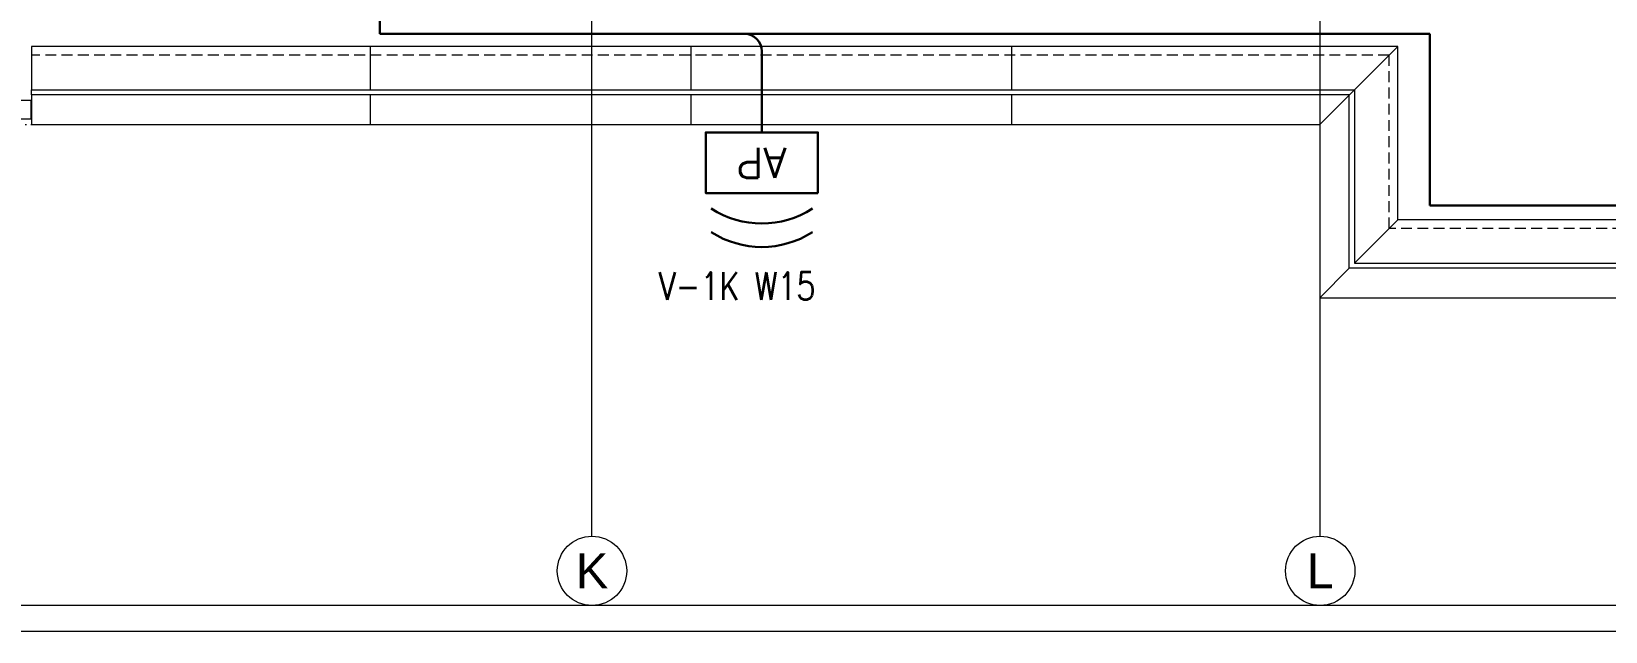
# Model space of a CAD drawing. Extents: x -1073 to 35213, y -1180 to 6950.
# Drawn here: x 31688 to 32596, y 0 to 346 of the extents above; entities that cross this region are included whole.
import ezdxf
from ezdxf.enums import TextEntityAlignment as Align

# ---------------------------------------------------------------- set-up
doc = ezdxf.new("R2010")
doc.units = 0
doc.header["$LTSCALE"] = 25
doc.linetypes.add('DOT2', pattern=[0.125, 0, -0.125])
doc.linetypes.add('HIDDEN', pattern=[0.375, 0.25, -0.125])
doc.layers.get('0').update_dxf_attribs({"color": 9, "lineweight": 9})
for name, color, linetype, lineweight in [('06A', 9, 'Continuous', 9), ('06D', 9, 'Continuous', 9), ('10A', 9, 'Continuous', 9), ('15', 9, 'Continuous', 9), ('20', 9, 'DOT2', 9), ('24', 9, 'Continuous', 9), ('40A', 9, 'Continuous', 9), ('DATA TAVAN', 160, 'Continuous', 30), ('E-HARİCİ ACCESS POINT (KABLOSUZ ERİŞİM İÇİN)', 4, 'Continuous', 30), ('E-YAZI', 7, 'Continuous', 30)]:
    doc.layers.add(name, color=color, linetype=linetype, lineweight=lineweight)
doc.styles.add('Arial', font='arial.ttf', dxfattribs={"height": 2.5})
doc.styles.add('E-YAZI', font='txttw.shx')

# ---------------------------------------------------------------- blocks, each defined once
blk = doc.blocks.new('0_aks')
at = {"linetype": 'Continuous'}
blk.add_circle((0, 0), 2, dxfattribs=at)
at = {"style": 'Arial'}
blk.add_attdef('AKS', text='', height=2, dxfattribs=at).set_placement((0, 0), align=Align.MIDDLE_CENTER)
blk = doc.blocks.new('p-aks_vw')
at = {"layer": '24', "ltscale": 2}
for points in [[(3620, 40), (3620, -257.5)], [(4040, 40), (4040, -257.5)]]:
    blk.add_lwpolyline(points, dxfattribs=at)
at = {"layer": '24', "xscale": 10, "yscale": 10, "zscale": 10}
for p, values in [((3620.29, -277.5), {'AKS': 'K'}), ((4040.29, -277.5), {'AKS': 'L'})]:
    blk.add_blockref('0_aks', p, dxfattribs=at).add_auto_attribs(values)
blk = doc.blocks.new('E-HARİCİ ACCESS POINT')
at = {"layer": 'E-HARİCİ ACCESS POINT (KABLOSUZ ERİŞİM İÇİN)', "ltscale": 2}
blk.add_lwpolyline([(34.96, 32.33), (34.96, -32.33), (0, -32.33), (0, 32.33)], close=True, dxfattribs=at)
at = {"layer": 'E-HARİCİ ACCESS POINT (KABLOSUZ ERİŞİM İÇİN)'}
for centre in [(-1.32, 0), (12.25, 0)]:
    blk.add_arc(centre, 53.84, 327.1828, 32.8172, dxfattribs=at)
at = {"layer": 'E-HARİCİ ACCESS POINT (KABLOSUZ ERİŞİM İÇİN)', "style": 'E-YAZI'}
blk.add_text('AP', height=17.28, rotation=270, dxfattribs=at).set_placement((8.95, 14.23))

msp = doc.modelspace()

# ---------------------------------------------------------------- linework, layer by layer
at = {"layer": '06A'}
for points in [[(33950.84, 4012.5), (32430.84, 4012.5), (32430.84, 3907.5), (32447.84, 3907.5), (32447.84, 3995.5), (33955.84, 3995.5), (33955.84, 209.5), (32447.84, 209.5), (32447.84, 309.5), (31687.84, 309.5), (31687.84, 292.5), (32430.84, 292.5), (32430.84, 192.5), (33950.84, 192.5)], [(33922.84, 237.5), (32475.84, 237.5), (32475.84, 337.5), (31687.84, 337.5), (31687.84, 312.5), (32450.84, 312.5), (32450.84, 212.5), (33952.84, 212.5), (33952.84, 3992.5), (32450.84, 3992.5), (32450.84, 3907.5), (32475.84, 3907.5), (32475.84, 3967.5), (33922.84, 3967.5)], [(31883.3, 312.5), (31883.3, 337.5)], [(32068.3, 312.5), (32068.3, 337.5)], [(32253.3, 312.5), (32253.3, 337.5)], [(32430.84, 292.5), (32475.84, 337.5)], [(31883.3, 292.5), (31883.3, 309.5)], [(32068.3, 292.5), (32068.3, 309.5)], [(32253.3, 292.5), (32253.3, 309.5)], [(32450.84, 312.5), (32450.84, 212.5), (33950.84, 212.5)], [(32450.84, 212.5), (32475.84, 237.5)], [(32430.84, 192.5), (32447.84, 209.5)]]:
    msp.add_lwpolyline(points, dxfattribs=at)
at = {"layer": '06D', "linetype": 'HIDDEN'}
for points in [[(33922.84, 3972.5), (33927.84, 3972.5), (33927.84, 232.5), (32470.84, 232.5), (32470.84, 332.5), (31687.84, 332.5)], [(31687.84, 312.5), (32450.84, 312.5), (32450.84, 212.5), (33922.84, 212.5)]]:
    msp.add_lwpolyline(points, dxfattribs=at)
at = {"layer": '10A'}
msp.add_lwpolyline([(31687.64, 306.3), (31681.14, 306.3), (31681.14, 310.4), (31681.34, 310.4), (31681.34, 306.5), (31687.84, 306.5), (31687.84, 295.5), (31677.19, 295.5), (31677.19, 302), (31672.29, 302), (31672.29, 302.2), (31677.39, 302.2), (31677.39, 295.7), (31687.64, 295.7), (31687.64, 306.3)], dxfattribs=at)
at = {"layer": '15'}
msp.add_lwpolyline([(32447.84, 3907.5), (32447.84, 3995.5), (33955.84, 3995.5), (33955.84, 209.5), (32447.84, 209.5), (32447.84, 309.49), (31687.84, 309.5), (31687.84, 312.5), (32450.84, 312.5), (32450.84, 212.5), (33952.84, 212.5), (33952.84, 3992.5), (32450.84, 3992.5), (32450.84, 3907.5)], close=True, dxfattribs=at)
at = {"layer": '20'}
msp.add_lwpolyline([(31687.84, 292.5), (30774.04, 292.5)], dxfattribs=at)
at = {"layer": '40A'}
for points in [[(34975, 0), (27980, 0), (27980, 4205), (34975, 4205)], [(28060, 4190), (34435.06, 4190), (34435.06, 15), (28060, 15)]]:
    msp.add_lwpolyline(points, close=True, dxfattribs=at)
at = {"layer": 'DATA TAVAN'}
for p, q in [((31888.75, 344.67), (31888.75, 863.51)), ((31888.75, 344.67), (32099.1, 344.67)), ((32095.77, 344.67), (32494.3, 344.67)), ((32494.3, 344.67), (32494.3, 245.67)), ((32109.1, 287.84), (32109.1, 334.67)), ((32494.3, 245.67), (33889.39, 245.72))]:
    msp.add_line(p, q, dxfattribs=at)
msp.add_arc((32099.1, 334.67), 10, 0, 90, dxfattribs=at)

# ---------------------------------------------------------------- block references
at = {"layer": '24'}
msp.add_blockref('p-aks_vw', (28390.84, 312.5), dxfattribs=at)
at = {"layer": 'E-HARİCİ ACCESS POINT (KABLOSUZ ERİŞİM İÇİN)', "rotation": 270}
msp.add_blockref('E-HARİCİ ACCESS POINT', (32109.1, 287.84), dxfattribs=at)

# ---------------------------------------------------------------- texts
at = {"layer": 'E-YAZI', "color": 6, "style": 'E-YAZI', "width": 0.8}
msp.add_text('V-1K W15', height=16, dxfattribs=at).set_placement((32049.53, 191.29))

doc.saveas('drawing.dxf')
